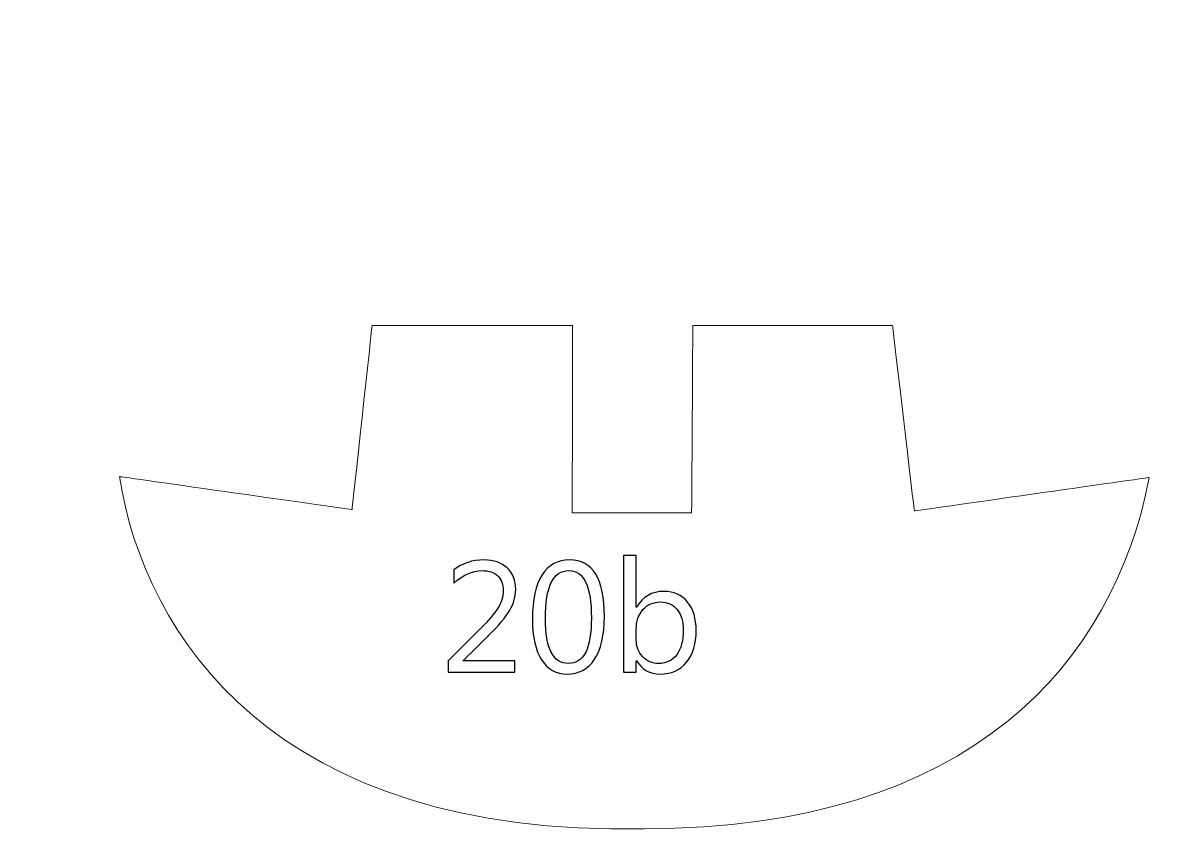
# Model space of a CAD drawing. Header units: centimetres. Extents: x -494 to 505, y -672 to 577.
# Drawn here: x 124.2 to 201.8, y 109.4 to 165 of the extents above; entities that cross this region are included whole.
import ezdxf

# ---------------------------------------------------------------- set-up
doc = ezdxf.new("R2010")
doc.units = ezdxf.units.CM
doc.header["$MEASUREMENT"] = 0
doc.layers.add('Camada 1', color=7, linetype='Continuous')
doc.layers.add('Camada 2', color=10, linetype='Continuous')

msp = doc.modelspace()

# ---------------------------------------------------------------- linework, layer by layer
at = {"layer": 'Camada 1', "lineweight": 9}
for points, knots in [([(288.960814, 353.67214), (288.960814, 353.67214), (306.821586, 353.757484), (306.821586, 353.757484), (306.821586, 353.757484), (306.821586, 353.757484), (306.803806, 326.357488), (306.803806, 326.357488), (306.803806, 326.357488), (306.803806, 326.357488), (315.147198, 326.356472), (315.147198, 326.356472), (315.147198, 326.356472), (315.147198, 326.356472), (315.160914, 353.57562), (315.160914, 353.57562), (315.160914, 353.57562), (315.160914, 353.57562), (341.611458, 353.57562), (341.611458, 353.57562), (341.611458, 353.57562), (341.611458, 353.57562), (341.611458, 326.355964), (341.611458, 326.355964), (341.611458, 326.355964), (341.611458, 326.355964), (349.923862, 326.357996), (349.923862, 326.357996), (349.923862, 326.357996), (349.923862, 326.357996), (349.92691, 353.617276), (349.92691, 353.617276), (349.92691, 353.617276), (349.92691, 353.617276), (376.460766, 353.605592), (376.460766, 353.605592), (376.460766, 353.605592), (376.460766, 353.605592), (376.395234, 326.36714), (376.395234, 326.36714), (376.395234, 326.36714), (376.395234, 326.36714), (384.838194, 326.357488), (384.838194, 326.357488), (384.838194, 326.357488), (384.838194, 326.357488), (384.869182, 353.677728), (384.869182, 353.677728), (384.869182, 353.677728), (384.869182, 353.677728), (411.304994, 353.702112), (411.304994, 353.702112), (411.304994, 353.702112), (411.304994, 353.702112), (411.304994, 326.35952), (411.304994, 326.35952), (411.304994, 326.35952), (411.304994, 326.35952), (419.585902, 326.365108), (419.585902, 326.365108), (419.585902, 326.365108), (419.585902, 326.365108), (419.720522, 353.670108), (419.720522, 353.670108), (419.720522, 353.670108), (419.720522, 353.670108), (446.437766, 353.618292), (446.437766, 353.618292), (446.437766, 353.618292), (446.437766, 353.618292), (446.52311, 326.358504), (446.52311, 326.358504), (446.52311, 326.358504), (446.52311, 326.358504), (454.750678, 326.360536), (454.750678, 326.360536), (454.750678, 326.360536), (454.750678, 326.360536), (454.791826, 353.618292), (454.791826, 353.618292), (454.791826, 353.618292), (454.791826, 353.618292), (489.229146, 353.633024), (489.229146, 353.633024), (489.229146, 353.633024), (489.229146, 353.633024), (489.287566, 342.489536), (489.287566, 342.489536), (489.287566, 342.489536), (489.287566, 342.489536), (481.005134, 342.497156), (481.005134, 342.497156), (481.005134, 342.497156), (481.005134, 342.497156), (481.005642, 309.723028), (481.005642, 309.723028), (481.005642, 309.723028), (481.005642, 309.723028), (489.285534, 309.728616), (489.285534, 309.728616), (489.285534, 309.728616), (489.285534, 309.728616), (489.28401, 298.680632), (489.28401, 298.680632), (489.28401, 298.680632), (489.28401, 298.680632), (280.265378, 298.67606), (280.265378, 298.67606), (280.265378, 298.67606), (280.265378, 298.67606), (280.256742, 315.430408), (280.256742, 315.430408), (280.256742, 315.430408), (280.256742, 315.430408), (252.19279, 315.430408), (252.19279, 315.430408), (252.19279, 315.430408), (247.88749, 315.334904), (245.91899, 310.748172), (245.883938, 302.43526), (245.883938, 302.43526), (246.230902, 288.837116), (238.245142, 283.140404), (231.76103, 283.8704), (231.76103, 283.8704), (231.76103, 283.8704), (235.595922, 314.865512), (235.595922, 314.865512), (235.595922, 314.865512), (235.595922, 314.865512), (227.385626, 315.718444), (227.385626, 315.718444), (227.385626, 315.718444), (227.385626, 315.718444), (224.653602, 295.469056), (224.653602, 295.469056), (224.653602, 295.469056), (224.653602, 295.469056), (5.72135, 295.22674), (5.72135, 295.22674), (5.72135, 295.22674), (5.72135, 295.22674), (5.716778, 279.167844), (5.716778, 279.167844), (5.716778, 279.167844), (5.716778, 279.167844), (-2.628138, 279.165304), (-2.628138, 279.165304), (-2.628138, 279.165304), (-2.628138, 279.165304), (-2.98577, 224.0915), (-2.98577, 224.0915), (-2.98577, 224.0915), (-2.98577, 224.0915), (-88.789002, 214.483696), (-88.789002, 214.483696), (-88.789002, 214.483696), (-88.789002, 214.483696), (-160.134554, 214.52332), (-160.134554, 214.52332), (-160.134554, 214.52332), (-163.876482, 213.130384), (-165.443662, 209.995516), (-164.388038, 204.757528), (-164.388038, 204.757528), (-164.388038, 204.757528), (-161.889694, 196.939916), (-161.889694, 196.939916), (-161.889694, 196.939916), (-159.55137, 189.6237), (-158.882842, 185.430668), (-164.745162, 183.003444), (-164.745162, 183.003444), (-164.745162, 183.003444), (-175.274478, 179.070508), (-175.274478, 179.070508), (-175.274478, 179.070508), (-189.770766, 172.492416), (-191.904366, 158.459424), (-185.580274, 139.325096), (-185.580274, 139.325096), (-182.29707, 128.78308), (-186.260486, 121.438924), (-192.412366, 123.689364), (-192.412366, 123.689364), (-192.412366, 123.689364), (-261.359142, 146.906996), (-261.359142, 146.906996), (-261.359142, 146.906996), (-259.768086, 152.90292), (-257.854958, 158.898844), (-255.620774, 164.893752), (-255.620774, 164.893752), (-255.620774, 164.893752), (-235.993178, 156.483304), (-235.993178, 156.483304), (-235.993178, 156.483304), (-235.993178, 156.483304), (-233.24947, 164.39388), (-233.24947, 164.39388), (-233.24947, 164.39388), (-233.24947, 164.39388), (-252.959362, 172.804328), (-252.959362, 172.804328), (-252.959362, 172.804328), (-249.96013, 179.295044), (-246.799354, 185.623708), (-243.478558, 191.789812), (-243.478558, 191.789812), (-243.478558, 191.789812), (-223.85147, 181.048152), (-223.85147, 181.048152), (-223.85147, 181.048152), (-223.85147, 181.048152), (-219.526358, 188.126116), (-219.526358, 188.126116), (-219.526358, 188.126116), (-219.526358, 188.126116), (-238.904526, 198.951596), (-238.904526, 198.951596), (-238.904526, 198.951596), (-235.729018, 204.52842), (-232.421938, 209.843116), (-228.924866, 214.772748), (-228.924866, 214.772748), (-228.924866, 214.772748), (-210.96097, 202.698604), (-210.96097, 202.698604), (-210.96097, 202.698604), (-210.96097, 202.698604), (-206.469742, 209.526632), (-206.469742, 209.526632), (-206.469742, 209.526632), (-206.469742, 209.526632), (-224.18421, 221.600776), (-224.18421, 221.600776), (-224.18421, 221.600776), (-220.36151, 226.60102), (-216.750138, 231.702356), (-213.372446, 236.922564), (-213.372446, 236.922564), (-213.372446, 236.922564), (-194.826382, 225.348292), (-194.826382, 225.348292), (-194.826382, 225.348292), (-194.826382, 225.348292), (-191.25057, 232.592372), (-191.25057, 232.592372), (-191.25057, 232.592372), (-191.25057, 232.592372), (-209.380582, 244.333776), (-209.380582, 244.333776), (-209.380582, 244.333776), (-202.259946, 261.027672), (-207.195166, 274.737068), (-227.065078, 282.88488), (-227.065078, 282.88488), (-261.775194, 290.706048), (-301.116238, 286.78124), (-337.022694, 269.0622), (-337.022694, 269.0622), (-362.833158, 254.920496), (-388.11327, 237.066328), (-415.161222, 221.333568), (-415.161222, 221.333568), (-428.876714, 212.451696), (-442.468254, 204.489812), (-456.981306, 198.090028), (-456.981306, 198.090028), (-462.47939, 196.298312), (-466.306662, 195.61048), (-468.373206, 196.760592), (-468.373206, 196.760592), (-481.297234, 208.35874), (-487.891074, 236.208316), (-486.846118, 283.671264), (-486.846118, 283.671264), (-484.055166, 323.948552), (-477.369886, 350.249236), (-465.985606, 359.680256), (-465.985606, 359.680256), (-455.591418, 363.607604), (-416.449002, 364.2106), (-357.647494, 359.764076), (-357.647494, 359.764076), (-317.62573, 356.62108), (-277.81377, 352.853244), (-238.131858, 348.694756), (-238.131858, 348.694756), (-214.866474, 346.01658), (-195.551298, 366.45342), (-178.214274, 397.942308), (-178.214274, 397.942308), (-183.909462, 398.922748), (-187.93587, 403.347936), (-188.438282, 412.292292), (-188.438282, 412.292292), (-188.327538, 422.884092), (-183.723026, 428.164752), (-174.94631, 428.932848), (-174.94631, 428.932848), (-171.28617, 428.963836), (-167.626538, 428.92218), (-163.96843, 428.50308), (-163.96843, 428.50308), (-159.001206, 427.909736), (-156.690822, 430.099216), (-156.854398, 436.178452), (-156.854398, 436.178452), (-156.854398, 436.178452), (-156.778198, 448.203828), (-156.778198, 448.203828), (-156.778198, 448.203828), (-156.778198, 448.203828), (-147.700746, 448.20332), (-147.700746, 448.20332), (-147.700746, 448.20332), (-147.700746, 448.20332), (-147.697698, 465.516468), (-147.697698, 465.516468), (-147.697698, 465.516468), (-147.697698, 465.516468), (-132.459222, 465.506816), (-132.459222, 465.506816), (-132.459222, 465.506816), (-132.459222, 465.506816), (-117.536722, 483.837996), (-117.536722, 483.837996), (-117.536722, 483.837996), (-117.536722, 483.837996), (-45.491654, 483.825804), (-45.491654, 483.825804), (-45.491654, 483.825804), (-45.491654, 483.825804), (-45.47489, 454.015348), (-45.47489, 454.015348), (-45.47489, 454.015348), (-45.47489, 454.015348), (-36.796218, 454.018396), (-36.796218, 454.018396), (-36.796218, 454.018396), (-36.796218, 454.018396), (-36.920678, 434.287168), (-36.920678, 434.287168), (-36.920678, 434.287168), (-37.163502, 430.041812), (-40.062658, 428.173896), (-44.477686, 427.461172), (-44.477686, 427.461172), (-44.477686, 427.461172), (-58.86831, 427.45914), (-58.86831, 427.45914), (-58.86831, 427.45914), (-58.86831, 427.45914), (-58.872882, 414.921192), (-58.872882, 414.921192), (-58.872882, 414.921192), (-58.872882, 414.921192), (-43.79849, 414.921192), (-43.79849, 414.921192), (-43.79849, 414.921192), (-24.761698, 414.171384), (-13.673582, 411.255972), (-8.36295, 404.78964), (-8.36295, 404.78964), (-4.952238, 400.746468), (-2.86385, 396.261336), (-2.70891, 391.1346), (-2.70891, 391.1346), (-2.70891, 391.1346), (-2.534666, 366.474248), (-2.534666, 366.474248), (-2.534666, 366.474248), (-2.534666, 366.474248), (5.877814, 366.480344), (5.877814, 366.480344), (5.877814, 366.480344), (5.877814, 366.480344), (5.90169, 347.073728), (5.90169, 347.073728), (5.90169, 347.073728), (5.90169, 347.073728), (233.39171, 347.06814), (233.39171, 347.06814), (233.39171, 347.06814), (233.39171, 347.06814), (233.356658, 357.819452), (233.356658, 357.819452), (233.356658, 357.819452), (238.909098, 375.214388), (244.365526, 393.373356), (250.012962, 410.004768), (250.012962, 410.004768), (252.496066, 417.378896), (256.725674, 421.44188), (262.677402, 421.235124), (262.677402, 421.235124), (270.499078, 420.488872), (274.919186, 415.631376), (277.312882, 408.136344), (277.312882, 408.136344), (281.81935, 390.775952), (285.049722, 371.798088), (288.960814, 353.67214)], [0, 0, 0, 0, 0.009803922, 0.009803922, 0.009803922, 0.009803932, 0.019607843, 0.019607843, 0.019607843, 0.019607853, 0.029411765, 0.029411765, 0.029411765, 0.029411775, 0.039215686, 0.039215686, 0.039215686, 0.039215696, 0.049019608, 0.049019608, 0.049019608, 0.049019618, 0.058823529, 0.058823529, 0.058823529, 0.058823539, 0.068627451, 0.068627451, 0.068627451, 0.068627461, 0.078431373, 0.078431373, 0.078431373, 0.078431383, 0.088235294, 0.088235294, 0.088235294, 0.088235304, 0.098039216, 0.098039216, 0.098039216, 0.098039226, 0.107843137, 0.107843137, 0.107843137, 0.107843147, 0.117647059, 0.117647059, 0.117647059, 0.117647069, 0.12745098, 0.12745098, 0.12745098, 0.12745099, 0.137254902, 0.137254902, 0.137254902, 0.137254912, 0.147058824, 0.147058824, 0.147058824, 0.147058834, 0.156862745, 0.156862745, 0.156862745, 0.156862755, 0.166666667, 0.166666667, 0.166666667, 0.166666677, 0.176470588, 0.176470588, 0.176470588, 0.176470598, 0.18627451, 0.18627451, 0.18627451, 0.18627452, 0.196078431, 0.196078431, 0.196078431, 0.196078441, 0.205882353, 0.205882353, 0.205882353, 0.205882363, 0.215686275, 0.215686275, 0.215686275, 0.215686285, 0.225490196, 0.225490196, 0.225490196, 0.225490206, 0.235294118, 0.235294118, 0.235294118, 0.235294128, 0.245098039, 0.245098039, 0.245098039, 0.245098049, 0.254901961, 0.254901961, 0.254901961, 0.254901971, 0.264705882, 0.264705882, 0.264705882, 0.264705892, 0.274509804, 0.274509804, 0.274509804, 0.274509814, 0.284313725, 0.284313725, 0.284313725, 0.284313735, 0.294117647, 0.294117647, 0.294117647, 0.294117657, 0.303921569, 0.303921569, 0.303921569, 0.303921579, 0.31372549, 0.31372549, 0.31372549, 0.3137255, 0.323529412, 0.323529412, 0.323529412, 0.323529422, 0.333333333, 0.333333333, 0.333333333, 0.333333343, 0.343137255, 0.343137255, 0.343137255, 0.343137265, 0.352941176, 0.352941176, 0.352941176, 0.352941186, 0.362745098, 0.362745098, 0.362745098, 0.362745108, 0.37254902, 0.37254902, 0.37254902, 0.37254903, 0.382352941, 0.382352941, 0.382352941, 0.382352951, 0.392156863, 0.392156863, 0.392156863, 0.392156873, 0.401960784, 0.401960784, 0.401960784, 0.401960794, 0.411764706, 0.411764706, 0.411764706, 0.411764716, 0.421568627, 0.421568627, 0.421568627, 0.421568637, 0.431372549, 0.431372549, 0.431372549, 0.431372559, 0.441176471, 0.441176471, 0.441176471, 0.441176481, 0.450980392, 0.450980392, 0.450980392, 0.450980402, 0.460784314, 0.460784314, 0.460784314, 0.460784324, 0.470588235, 0.470588235, 0.470588235, 0.470588245, 0.480392157, 0.480392157, 0.480392157, 0.480392167, 0.490196078, 0.490196078, 0.490196078, 0.490196088, 0.5, 0.5, 0.5, 0.50000001, 0.509803922, 0.509803922, 0.509803922, 0.509803932, 0.519607843, 0.519607843, 0.519607843, 0.519607853, 0.529411765, 0.529411765, 0.529411765, 0.529411775, 0.539215686, 0.539215686, 0.539215686, 0.539215696, 0.549019608, 0.549019608, 0.549019608, 0.549019618, 0.558823529, 0.558823529, 0.558823529, 0.558823539, 0.568627451, 0.568627451, 0.568627451, 0.568627461, 0.578431373, 0.578431373, 0.578431373, 0.578431383, 0.588235294, 0.588235294, 0.588235294, 0.588235304, 0.598039216, 0.598039216, 0.598039216, 0.598039226, 0.607843137, 0.607843137, 0.607843137, 0.607843147, 0.617647059, 0.617647059, 0.617647059, 0.617647069, 0.62745098, 0.62745098, 0.62745098, 0.62745099, 0.637254902, 0.637254902, 0.637254902, 0.637254912, 0.647058824, 0.647058824, 0.647058824, 0.647058834, 0.656862745, 0.656862745, 0.656862745, 0.656862755, 0.666666667, 0.666666667, 0.666666667, 0.666666677, 0.676470588, 0.676470588, 0.676470588, 0.676470598, 0.68627451, 0.68627451, 0.68627451, 0.68627452, 0.696078431, 0.696078431, 0.696078431, 0.696078441, 0.705882353, 0.705882353, 0.705882353, 0.705882363, 0.715686275, 0.715686275, 0.715686275, 0.715686285, 0.725490196, 0.725490196, 0.725490196, 0.725490206, 0.735294118, 0.735294118, 0.735294118, 0.735294128, 0.745098039, 0.745098039, 0.745098039, 0.745098049, 0.754901961, 0.754901961, 0.754901961, 0.754901971, 0.764705882, 0.764705882, 0.764705882, 0.764705892, 0.774509804, 0.774509804, 0.774509804, 0.774509814, 0.784313725, 0.784313725, 0.784313725, 0.784313735, 0.794117647, 0.794117647, 0.794117647, 0.794117657, 0.803921569, 0.803921569, 0.803921569, 0.803921579, 0.81372549, 0.81372549, 0.81372549, 0.8137255, 0.823529412, 0.823529412, 0.823529412, 0.823529422, 0.833333333, 0.833333333, 0.833333333, 0.833333343, 0.843137255, 0.843137255, 0.843137255, 0.843137265, 0.852941176, 0.852941176, 0.852941176, 0.852941186, 0.862745098, 0.862745098, 0.862745098, 0.862745108, 0.87254902, 0.87254902, 0.87254902, 0.87254903, 0.882352941, 0.882352941, 0.882352941, 0.882352951, 0.892156863, 0.892156863, 0.892156863, 0.892156873, 0.901960784, 0.901960784, 0.901960784, 0.901960794, 0.911764706, 0.911764706, 0.911764706, 0.911764716, 0.921568627, 0.921568627, 0.921568627, 0.921568637, 0.931372549, 0.931372549, 0.931372549, 0.931372559, 0.941176471, 0.941176471, 0.941176471, 0.941176481, 0.950980392, 0.950980392, 0.950980392, 0.950980402, 0.960784314, 0.960784314, 0.960784314, 0.960784324, 0.970588235, 0.970588235, 0.970588235, 0.970588245, 0.980392157, 0.980392157, 0.980392157, 0.980392167, 1, 1, 1, 1]), ([(147.990814, 144.355058), (147.990814, 144.355058), (161.651188, 144.352518), (161.651188, 144.352518), (161.651188, 144.352518), (161.651188, 144.352518), (161.624772, 131.567428), (161.624772, 131.567428), (161.624772, 131.567428), (161.624772, 131.567428), (169.760138, 131.571238), (169.760138, 131.571238), (169.760138, 131.571238), (169.760138, 131.571238), (169.844466, 144.348962), (169.844466, 144.348962), (169.844466, 144.348962), (169.844466, 144.348962), (183.45023, 144.354042), (183.45023, 144.354042), (183.45023, 144.354042), (183.45023, 144.354042), (184.937146, 131.70281), (184.937146, 131.70281), (184.937146, 131.70281), (184.937146, 131.70281), (200.948036, 133.97738), (200.948036, 133.97738), (200.948036, 133.97738), (198.515986, 121.443496), (188.895736, 110.017306), (166.547038, 110.032292), (166.547038, 110.032292), (141.36624, 109.44733), (132.466588, 123.198636), (130.76682, 134.043166), (130.76682, 134.043166), (130.76682, 134.043166), (146.619214, 131.788916), (146.619214, 131.788916), (146.619214, 131.788916), (146.619214, 131.788916), (147.990814, 144.355058), (147.990814, 144.355058)], [0, 0, 0, 0, 0.083333333, 0.083333333, 0.083333333, 0.083333343, 0.166666667, 0.166666667, 0.166666667, 0.166666677, 0.25, 0.25, 0.25, 0.25000001, 0.333333333, 0.333333333, 0.333333333, 0.333333343, 0.416666667, 0.416666667, 0.416666667, 0.416666677, 0.5, 0.5, 0.5, 0.50000001, 0.583333333, 0.583333333, 0.583333333, 0.583333343, 0.666666667, 0.666666667, 0.666666667, 0.666666677, 0.75, 0.75, 0.75, 0.75000001, 0.833333333, 0.833333333, 0.833333333, 0.833333343, 1, 1, 1, 1])]:
    msp.add_open_spline(points, degree=3, knots=knots, dxfattribs=at)
at = {"layer": 'Camada 2'}
for points, knots in [([(157.70606, 120.70588), (157.70606, 120.70588), (153.16835, 120.70588), (153.16835, 120.70588), (153.16835, 120.70588), (153.16835, 120.70588), (153.16835, 121.469404), (153.16835, 121.469404), (153.16835, 121.469404), (153.16835, 121.469404), (155.361894, 123.67006), (155.361894, 123.67006), (155.361894, 123.67006), (155.922726, 124.230892), (156.322522, 124.696982), (156.560774, 125.069854), (156.560774, 125.069854), (156.801058, 125.442472), (156.920946, 125.842268), (156.920946, 126.265178), (156.920946, 126.265178), (156.920946, 126.698756), (156.797248, 127.035814), (156.548328, 127.274066), (156.548328, 127.274066), (156.299154, 127.512318), (155.946094, 127.630682), (155.48737, 127.630682), (155.48737, 127.630682), (154.815286, 127.630682), (154.171904, 127.343916), (153.555446, 126.770384), (153.555446, 126.770384), (153.555446, 126.770384), (153.555446, 127.673608), (153.555446, 127.673608), (153.555446, 127.673608), (154.143202, 128.132586), (154.827732, 128.361948), (155.607258, 128.361948), (155.607258, 128.361948), (156.279342, 128.361948), (156.80817, 128.179068), (157.193488, 127.81534), (157.193488, 127.81534), (157.578806, 127.451612), (157.770576, 126.962154), (157.770576, 126.349252), (157.770576, 126.349252), (157.770576, 125.86716), (157.637988, 125.394212), (157.37078, 124.933456), (157.37078, 124.933456), (157.105604, 124.472954), (156.627068, 123.9012), (155.937204, 123.218448), (155.937204, 123.218448), (155.937204, 123.218448), (154.200606, 121.501662), (154.200606, 121.501662), (154.200606, 121.501662), (154.200606, 121.501662), (154.200606, 121.480072), (154.200606, 121.480072), (154.200606, 121.480072), (154.200606, 121.480072), (157.70606, 121.480072), (157.70606, 121.480072), (157.70606, 121.480072), (157.70606, 121.480072), (157.70606, 120.70588), (157.70606, 120.70588)], [0, 0, 0, 0, 0.052631579, 0.052631579, 0.052631579, 0.052631589, 0.105263158, 0.105263158, 0.105263158, 0.105263168, 0.157894737, 0.157894737, 0.157894737, 0.157894747, 0.210526316, 0.210526316, 0.210526316, 0.210526326, 0.263157895, 0.263157895, 0.263157895, 0.263157905, 0.315789474, 0.315789474, 0.315789474, 0.315789484, 0.368421053, 0.368421053, 0.368421053, 0.368421063, 0.421052632, 0.421052632, 0.421052632, 0.421052642, 0.473684211, 0.473684211, 0.473684211, 0.473684221, 0.526315789, 0.526315789, 0.526315789, 0.526315799, 0.578947368, 0.578947368, 0.578947368, 0.578947378, 0.631578947, 0.631578947, 0.631578947, 0.631578957, 0.684210526, 0.684210526, 0.684210526, 0.684210536, 0.736842105, 0.736842105, 0.736842105, 0.736842115, 0.789473684, 0.789473684, 0.789473684, 0.789473694, 0.842105263, 0.842105263, 0.842105263, 0.842105273, 0.894736842, 0.894736842, 0.894736842, 0.894736852, 1, 1, 1, 1]), ([(161.283142, 120.576848), (160.537652, 120.576848), (159.954976, 120.89765), (159.537654, 121.537476), (159.537654, 121.537476), (159.120078, 122.17908), (158.910274, 123.105672), (158.910274, 124.316998), (158.910274, 124.316998), (158.910274, 125.64872), (159.128968, 126.654052), (159.564324, 127.336804), (159.564324, 127.336804), (159.999934, 128.019556), (160.628838, 128.361948), (161.451544, 128.361948), (161.451544, 128.361948), (163.026852, 128.361948), (163.81349, 127.075184), (163.81349, 124.501656), (163.81349, 124.501656), (163.81349, 123.22556), (163.59124, 122.254264), (163.146994, 121.58218), (163.146994, 121.58218), (162.702494, 120.911874), (162.080702, 120.576848), (161.283142, 120.576848)], [0, 0, 0, 0, 0.125, 0.125, 0.125, 0.12500001, 0.25, 0.25, 0.25, 0.25000001, 0.375, 0.375, 0.375, 0.37500001, 0.5, 0.5, 0.5, 0.50000001, 0.625, 0.625, 0.625, 0.62500001, 0.75, 0.75, 0.75, 0.75000001, 1, 1, 1, 1]), ([(166.007034, 121.476516), (166.007034, 121.476516), (165.985698, 121.476516), (165.985698, 121.476516), (165.985698, 121.476516), (165.985698, 121.476516), (165.985698, 120.70588), (165.985698, 120.70588), (165.985698, 120.70588), (165.985698, 120.70588), (165.1254, 120.70588), (165.1254, 120.70588), (165.1254, 120.70588), (165.1254, 120.70588), (165.1254, 128.662938), (165.1254, 128.662938), (165.1254, 128.662938), (165.1254, 128.662938), (165.985698, 128.662938), (165.985698, 128.662938), (165.985698, 128.662938), (165.985698, 128.662938), (165.985698, 125.14326), (165.985698, 125.14326), (165.985698, 125.14326), (165.985698, 125.14326), (166.007034, 125.14326), (166.007034, 125.14326), (166.007034, 125.14326), (166.430198, 125.854714), (167.050212, 126.21133), (167.865552, 126.21133), (167.865552, 126.21133), (168.55567, 126.21133), (169.094912, 125.9713), (169.485564, 125.489208), (169.485564, 125.489208), (169.87647, 125.007116), (170.071796, 124.361956), (170.071796, 123.551696), (170.071796, 123.551696), (170.071796, 122.652028), (169.853102, 121.929906), (169.415714, 121.388632), (169.415714, 121.388632), (168.976802, 120.847358), (168.378124, 120.576848), (167.618156, 120.576848), (167.618156, 120.576848), (166.90848, 120.576848), (166.371016, 120.87606), (166.007034, 121.476516)], [0, 0, 0, 0, 0.071428571, 0.071428571, 0.071428571, 0.071428581, 0.142857143, 0.142857143, 0.142857143, 0.142857153, 0.214285714, 0.214285714, 0.214285714, 0.214285724, 0.285714286, 0.285714286, 0.285714286, 0.285714296, 0.357142857, 0.357142857, 0.357142857, 0.357142867, 0.428571429, 0.428571429, 0.428571429, 0.428571439, 0.5, 0.5, 0.5, 0.50000001, 0.571428571, 0.571428571, 0.571428571, 0.571428581, 0.642857143, 0.642857143, 0.642857143, 0.642857153, 0.714285714, 0.714285714, 0.714285714, 0.714285724, 0.785714286, 0.785714286, 0.785714286, 0.785714296, 0.857142857, 0.857142857, 0.857142857, 0.857142867, 1, 1, 1, 1]), ([(161.40303, 127.630682), (160.329626, 127.630682), (159.791908, 126.539244), (159.791908, 124.356368), (159.791908, 124.356368), (159.791908, 122.317002), (160.318958, 121.297192), (161.372804, 121.297192), (161.372804, 121.297192), (162.412172, 121.297192), (162.931856, 122.335036), (162.931856, 124.408438), (162.931856, 124.408438), (162.931856, 126.557278), (162.42284, 127.630682), (161.40303, 127.630682)], [0, 0, 0, 0, 0.2, 0.2, 0.2, 0.20000001, 0.4, 0.4, 0.4, 0.40000001, 0.6, 0.6, 0.6, 0.60000001, 1, 1, 1, 1]), ([(165.985698, 123.65228), (165.985698, 123.65228), (165.985698, 122.899424), (165.985698, 122.899424), (165.985698, 122.899424), (165.985698, 122.453146), (166.130732, 122.075194), (166.419276, 121.763282), (166.419276, 121.763282), (166.70782, 121.453148), (167.075358, 121.297192), (167.519604, 121.297192), (167.519604, 121.297192), (168.04132, 121.297192), (168.449752, 121.498106), (168.745662, 121.897648), (168.745662, 121.897648), (169.041318, 122.298968), (169.189908, 122.85472), (169.189908, 123.567952), (169.189908, 123.567952), (169.189908, 124.168408), (169.051986, 124.639578), (168.77411, 124.980192), (168.77411, 124.980192), (168.498266, 125.320552), (168.123616, 125.490986), (167.650414, 125.490986), (167.650414, 125.490986), (167.150542, 125.490986), (166.74719, 125.316996), (166.442644, 124.967492), (166.442644, 124.967492), (166.138098, 124.618242), (165.985698, 124.179076), (165.985698, 123.65228)], [0, 0, 0, 0, 0.1, 0.1, 0.1, 0.10000001, 0.2, 0.2, 0.2, 0.20000001, 0.3, 0.3, 0.3, 0.30000001, 0.4, 0.4, 0.4, 0.40000001, 0.5, 0.5, 0.5, 0.50000001, 0.6, 0.6, 0.6, 0.60000001, 0.7, 0.7, 0.7, 0.70000001, 0.8, 0.8, 0.8, 0.80000001, 1, 1, 1, 1])]:
    msp.add_open_spline(points, degree=3, knots=knots, dxfattribs=at)
at = {"layer": 'Camada 2', "lineweight": 9}
for points, knots in [([(157.70606, 120.70588), (157.70606, 120.70588), (153.16835, 120.70588), (153.16835, 120.70588), (153.16835, 120.70588), (153.16835, 120.70588), (153.16835, 121.469404), (153.16835, 121.469404), (153.16835, 121.469404), (153.16835, 121.469404), (155.361894, 123.67006), (155.361894, 123.67006), (155.361894, 123.67006), (155.922726, 124.230892), (156.322522, 124.696982), (156.560774, 125.069854), (156.560774, 125.069854), (156.801058, 125.442472), (156.920946, 125.842268), (156.920946, 126.265178), (156.920946, 126.265178), (156.920946, 126.698756), (156.797248, 127.035814), (156.548328, 127.274066), (156.548328, 127.274066), (156.299154, 127.512318), (155.946094, 127.630682), (155.48737, 127.630682), (155.48737, 127.630682), (154.815286, 127.630682), (154.171904, 127.343916), (153.555446, 126.770384), (153.555446, 126.770384), (153.555446, 126.770384), (153.555446, 127.673608), (153.555446, 127.673608), (153.555446, 127.673608), (154.143202, 128.132586), (154.827732, 128.361948), (155.607258, 128.361948), (155.607258, 128.361948), (156.279342, 128.361948), (156.80817, 128.179068), (157.193488, 127.81534), (157.193488, 127.81534), (157.578806, 127.451612), (157.770576, 126.962154), (157.770576, 126.349252), (157.770576, 126.349252), (157.770576, 125.86716), (157.637988, 125.394212), (157.37078, 124.933456), (157.37078, 124.933456), (157.105604, 124.472954), (156.627068, 123.9012), (155.937204, 123.218448), (155.937204, 123.218448), (155.937204, 123.218448), (154.200606, 121.501662), (154.200606, 121.501662), (154.200606, 121.501662), (154.200606, 121.501662), (154.200606, 121.480072), (154.200606, 121.480072), (154.200606, 121.480072), (154.200606, 121.480072), (157.70606, 121.480072), (157.70606, 121.480072), (157.70606, 121.480072), (157.70606, 121.480072), (157.70606, 120.70588), (157.70606, 120.70588)], [0, 0, 0, 0, 0.052631579, 0.052631579, 0.052631579, 0.052631589, 0.105263158, 0.105263158, 0.105263158, 0.105263168, 0.157894737, 0.157894737, 0.157894737, 0.157894747, 0.210526316, 0.210526316, 0.210526316, 0.210526326, 0.263157895, 0.263157895, 0.263157895, 0.263157905, 0.315789474, 0.315789474, 0.315789474, 0.315789484, 0.368421053, 0.368421053, 0.368421053, 0.368421063, 0.421052632, 0.421052632, 0.421052632, 0.421052642, 0.473684211, 0.473684211, 0.473684211, 0.473684221, 0.526315789, 0.526315789, 0.526315789, 0.526315799, 0.578947368, 0.578947368, 0.578947368, 0.578947378, 0.631578947, 0.631578947, 0.631578947, 0.631578957, 0.684210526, 0.684210526, 0.684210526, 0.684210536, 0.736842105, 0.736842105, 0.736842105, 0.736842115, 0.789473684, 0.789473684, 0.789473684, 0.789473694, 0.842105263, 0.842105263, 0.842105263, 0.842105273, 0.894736842, 0.894736842, 0.894736842, 0.894736852, 1, 1, 1, 1]), ([(161.283142, 120.576848), (160.537652, 120.576848), (159.954976, 120.89765), (159.537654, 121.537476), (159.537654, 121.537476), (159.120078, 122.17908), (158.910274, 123.105672), (158.910274, 124.316998), (158.910274, 124.316998), (158.910274, 125.64872), (159.128968, 126.654052), (159.564324, 127.336804), (159.564324, 127.336804), (159.999934, 128.019556), (160.628838, 128.361948), (161.451544, 128.361948), (161.451544, 128.361948), (163.026852, 128.361948), (163.81349, 127.075184), (163.81349, 124.501656), (163.81349, 124.501656), (163.81349, 123.22556), (163.59124, 122.254264), (163.146994, 121.58218), (163.146994, 121.58218), (162.702494, 120.911874), (162.080702, 120.576848), (161.283142, 120.576848)], [0, 0, 0, 0, 0.125, 0.125, 0.125, 0.12500001, 0.25, 0.25, 0.25, 0.25000001, 0.375, 0.375, 0.375, 0.37500001, 0.5, 0.5, 0.5, 0.50000001, 0.625, 0.625, 0.625, 0.62500001, 0.75, 0.75, 0.75, 0.75000001, 1, 1, 1, 1]), ([(166.007034, 121.476516), (166.007034, 121.476516), (165.985698, 121.476516), (165.985698, 121.476516), (165.985698, 121.476516), (165.985698, 121.476516), (165.985698, 120.70588), (165.985698, 120.70588), (165.985698, 120.70588), (165.985698, 120.70588), (165.1254, 120.70588), (165.1254, 120.70588), (165.1254, 120.70588), (165.1254, 120.70588), (165.1254, 128.662938), (165.1254, 128.662938), (165.1254, 128.662938), (165.1254, 128.662938), (165.985698, 128.662938), (165.985698, 128.662938), (165.985698, 128.662938), (165.985698, 128.662938), (165.985698, 125.14326), (165.985698, 125.14326), (165.985698, 125.14326), (165.985698, 125.14326), (166.007034, 125.14326), (166.007034, 125.14326), (166.007034, 125.14326), (166.430198, 125.854714), (167.050212, 126.21133), (167.865552, 126.21133), (167.865552, 126.21133), (168.55567, 126.21133), (169.094912, 125.9713), (169.485564, 125.489208), (169.485564, 125.489208), (169.87647, 125.007116), (170.071796, 124.361956), (170.071796, 123.551696), (170.071796, 123.551696), (170.071796, 122.652028), (169.853102, 121.929906), (169.415714, 121.388632), (169.415714, 121.388632), (168.976802, 120.847358), (168.378124, 120.576848), (167.618156, 120.576848), (167.618156, 120.576848), (166.90848, 120.576848), (166.371016, 120.87606), (166.007034, 121.476516)], [0, 0, 0, 0, 0.071428571, 0.071428571, 0.071428571, 0.071428581, 0.142857143, 0.142857143, 0.142857143, 0.142857153, 0.214285714, 0.214285714, 0.214285714, 0.214285724, 0.285714286, 0.285714286, 0.285714286, 0.285714296, 0.357142857, 0.357142857, 0.357142857, 0.357142867, 0.428571429, 0.428571429, 0.428571429, 0.428571439, 0.5, 0.5, 0.5, 0.50000001, 0.571428571, 0.571428571, 0.571428571, 0.571428581, 0.642857143, 0.642857143, 0.642857143, 0.642857153, 0.714285714, 0.714285714, 0.714285714, 0.714285724, 0.785714286, 0.785714286, 0.785714286, 0.785714296, 0.857142857, 0.857142857, 0.857142857, 0.857142867, 1, 1, 1, 1]), ([(161.40303, 127.630682), (160.329626, 127.630682), (159.791908, 126.539244), (159.791908, 124.356368), (159.791908, 124.356368), (159.791908, 122.317002), (160.318958, 121.297192), (161.372804, 121.297192), (161.372804, 121.297192), (162.412172, 121.297192), (162.931856, 122.335036), (162.931856, 124.408438), (162.931856, 124.408438), (162.931856, 126.557278), (162.42284, 127.630682), (161.40303, 127.630682)], [0, 0, 0, 0, 0.2, 0.2, 0.2, 0.20000001, 0.4, 0.4, 0.4, 0.40000001, 0.6, 0.6, 0.6, 0.60000001, 1, 1, 1, 1]), ([(165.985698, 123.65228), (165.985698, 123.65228), (165.985698, 122.899424), (165.985698, 122.899424), (165.985698, 122.899424), (165.985698, 122.453146), (166.130732, 122.075194), (166.419276, 121.763282), (166.419276, 121.763282), (166.70782, 121.453148), (167.075358, 121.297192), (167.519604, 121.297192), (167.519604, 121.297192), (168.04132, 121.297192), (168.449752, 121.498106), (168.745662, 121.897648), (168.745662, 121.897648), (169.041318, 122.298968), (169.189908, 122.85472), (169.189908, 123.567952), (169.189908, 123.567952), (169.189908, 124.168408), (169.051986, 124.639578), (168.77411, 124.980192), (168.77411, 124.980192), (168.498266, 125.320552), (168.123616, 125.490986), (167.650414, 125.490986), (167.650414, 125.490986), (167.150542, 125.490986), (166.74719, 125.316996), (166.442644, 124.967492), (166.442644, 124.967492), (166.138098, 124.618242), (165.985698, 124.179076), (165.985698, 123.65228)], [0, 0, 0, 0, 0.1, 0.1, 0.1, 0.10000001, 0.2, 0.2, 0.2, 0.20000001, 0.3, 0.3, 0.3, 0.30000001, 0.4, 0.4, 0.4, 0.40000001, 0.5, 0.5, 0.5, 0.50000001, 0.6, 0.6, 0.6, 0.60000001, 0.7, 0.7, 0.7, 0.70000001, 0.8, 0.8, 0.8, 0.80000001, 1, 1, 1, 1])]:
    msp.add_open_spline(points, degree=3, knots=knots, dxfattribs=at)

doc.saveas('drawing.dxf')
